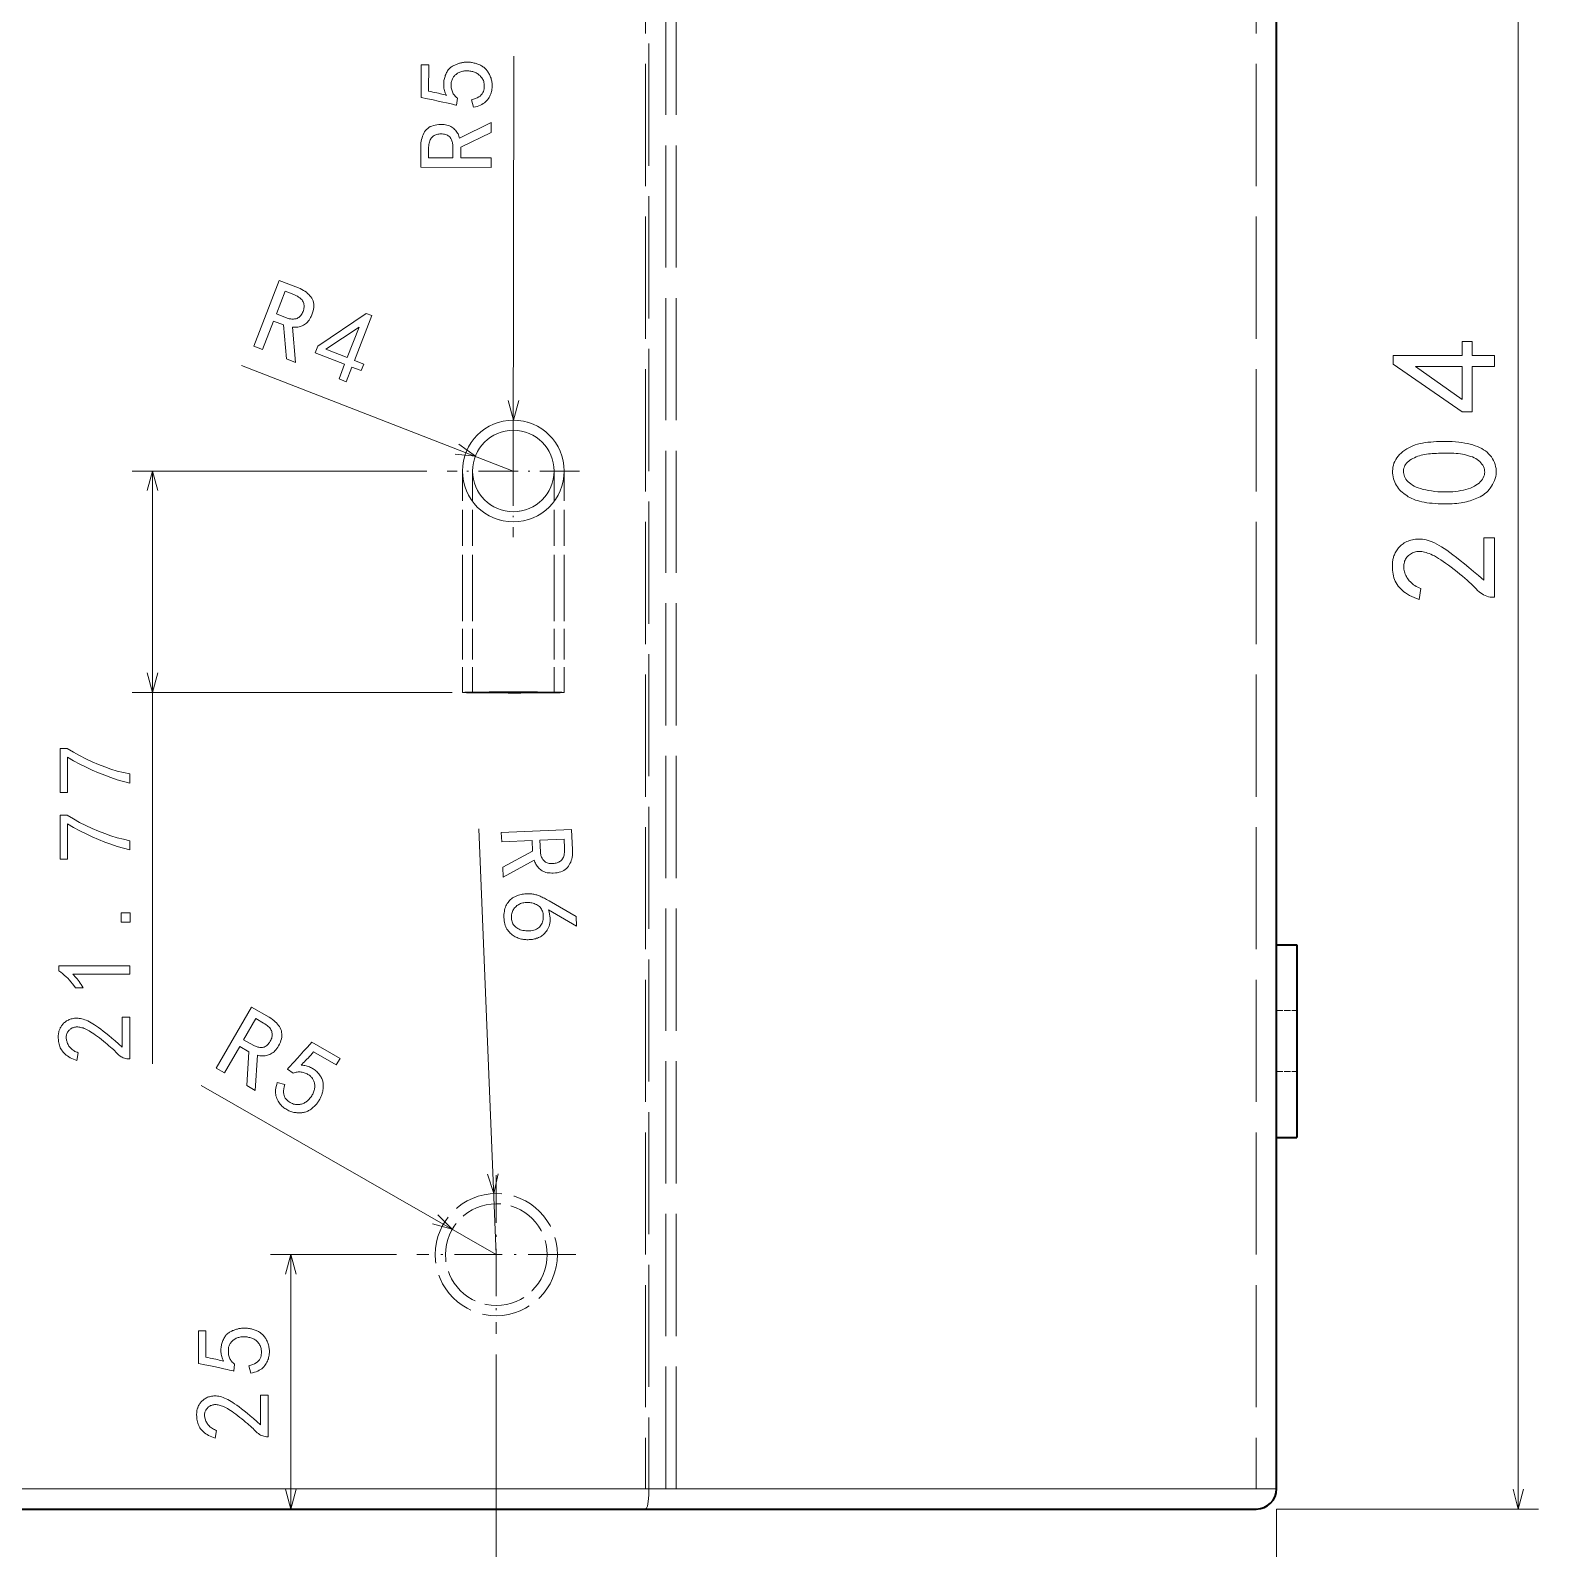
# Model space of a CAD drawing. Extents: x 28 to 1105, y 59 to 824.
# Drawn here: x 957.1 to 1105.3, y 568.6 to 717.8 of the extents above; entities that cross this region are included whole.
import ezdxf

# ---------------------------------------------------------------- set-up
doc = ezdxf.new("R2010")
doc.units = 0
doc.linetypes.add('DASHDOT', pattern=[18.5, 12, -3, 0.5, -3])
doc.linetypes.add('DASHED', pattern=[15, 12, -3])

msp = doc.modelspace()

# ---------------------------------------------------------------- linework, layer by layer
at = {"color": 7, "linetype": 'DASHED', "lineweight": 13}
for p, q in [((1017.89, 776.54), (1017.89, 574.54)), ((1017.56, 774.54), (1017.56, 574.54)), ((1019.56, 574.54), (1019.56, 774.54)), ((1020.56, 574.54), (1020.56, 774.54)), ((1077.56, 774.54), (1077.56, 574.54)), ((937.24, 574.54), (1017.89, 574.54)), ((947.56, 574.54), (1077.56, 574.54)), ((1079.56, 574.54), (1017.89, 574.54))]:
    msp.add_line(p, q, dxfattribs=at)
at = {"color": 7, "lineweight": 13}
for p, q in [((1103.3, 572.54), (1103.3, 776.54)), ((1004.56, 674.54), (1004.6, 715.29)), ((1004.56, 674.54), (977.85, 684.92)), ((996.06, 674.54), (967.11, 674.54)), ((969.11, 616.28), (969.11, 674.54)), ((998.56, 652.78), (967.11, 652.78)), ((1002.89, 597.54), (1001.16, 639.39)), ((1002.89, 597.54), (973.9, 614.17)), ((993.09, 597.54), (980.7, 597.54)), ((982.7, 572.54), (982.7, 597.54)), ((1002.89, 587.74), (1002.89, 553.35)), ((947.79, 574.54), (1079.56, 574.54)), ((1079.56, 572.54), (1105.3, 572.54)), ((1079.56, 572.54), (1079.56, 553.35))]:
    msp.add_line(p, q, dxfattribs=at)
at = {"color": 7, "lineweight": 35}
for p, q in [((1079.56, 574.54), (1079.56, 772.95)), ((1079.56, 627.99), (1081.56, 627.99)), ((1081.56, 627.99), (1081.56, 609.05)), ((1079.56, 609.05), (1081.56, 609.05)), ((947.56, 572.54), (1077.56, 572.54))]:
    msp.add_line(p, q, dxfattribs=at)
at = {"color": 7, "linetype": 'DASHDOT', "lineweight": 13, "ltscale": 0.325}
for p, q in [((1004.56, 681.04), (1004.56, 668.04)), ((1011.06, 674.54), (998.06, 674.54))]:
    msp.add_line(p, q, dxfattribs=at)
at = {"color": 7, "linetype": 'DASHED', "lineweight": 13, "ltscale": 0.294159}
for p, q in [((999.56, 662.78), (999.56, 674.54)), ((1000.56, 662.78), (1000.56, 674.54)), ((1008.56, 662.78), (1008.56, 674.54)), ((1009.56, 662.78), (1009.56, 674.54))]:
    msp.add_line(p, q, dxfattribs=at)
at = {"color": 7, "linetype": 'DASHED', "lineweight": 13, "ltscale": 0.249986}
for p, q in [((999.56, 662.78), (999.56, 652.78)), ((1000.56, 662.78), (1000.56, 652.78)), ((1008.56, 662.78), (1008.56, 652.78)), ((1009.56, 662.78), (1009.56, 652.78))]:
    msp.add_line(p, q, dxfattribs=at)
at = {"color": 7, "linetype": 'DASHED', "lineweight": 13, "ltscale": 0.473604}
msp.add_line((1079.56, 627.99), (1079.56, 609.05), dxfattribs=at)
at = {"color": 7, "linetype": 'DASHED', "lineweight": 13, "ltscale": 0.05}
for p, q in [((1079.56, 621.52), (1081.56, 621.52)), ((1079.56, 615.52), (1081.56, 615.52))]:
    msp.add_line(p, q, dxfattribs=at)
at = {"color": 7, "linetype": 'DASHDOT', "lineweight": 13, "ltscale": 0.389999}
msp.add_line((1002.89, 605.34), (1002.89, 589.74), dxfattribs=at)
at = {"color": 7, "linetype": 'DASHDOT', "lineweight": 13, "ltscale": 0.390001}
msp.add_line((1010.69, 597.54), (995.09, 597.54), dxfattribs=at)
at = {"color": 7, "linetype": 'DASHED', "lineweight": 13, "ltscale": 0.025}
msp.add_line((1020.56, 574.54), (1019.56, 574.54), dxfattribs=at)
at = {"color": 7, "lineweight": 13}
for points in [[(1000.45, 711.01), (1000.66, 711.07), (1000.85, 711.14), (1001.02, 711.21), (1001.17, 711.3), (1001.3, 711.39), (1001.41, 711.49), (1001.51, 711.6), (1001.58, 711.72), (1001.63, 711.84), (1001.67, 711.98), (1001.69, 712.11), (1001.7, 712.24), (1001.7, 712.37), (1001.7, 712.49), (1001.69, 712.6), (1001.67, 712.71), (1001.65, 712.81), (1001.62, 712.91), (1001.57, 713), (1001.53, 713.09), (1001.47, 713.17), (1001.41, 713.25), (1001.35, 713.32), (1001.29, 713.39), (1001.22, 713.45), (1001.15, 713.51), (1001.08, 713.57), (1001, 713.61), (1000.92, 713.66), (1000.84, 713.7), (1000.75, 713.73), (1000.66, 713.76), (1000.57, 713.79), (1000.48, 713.81), (1000.39, 713.83), (1000.29, 713.84), (1000.19, 713.85), (1000.09, 713.86), (999.99, 713.86), (999.89, 713.86), (999.78, 713.85), (999.68, 713.84), (999.59, 713.83), (999.49, 713.81), (999.4, 713.78), (999.31, 713.75), (999.23, 713.71), (999.15, 713.67), (999.07, 713.63), (999, 713.58), (998.93, 713.52), (998.86, 713.47), (998.8, 713.41), (998.74, 713.34), (998.69, 713.28), (998.65, 713.21), (998.61, 713.14), (998.57, 713.07), (998.54, 712.99), (998.51, 712.91), (998.49, 712.83), (998.47, 712.74), (998.46, 712.66), (998.45, 712.57), (998.45, 712.48), (998.45, 712.39), (998.46, 712.29), (998.47, 712.2), (998.49, 712.1), (998.51, 712), (998.54, 711.9), (998.57, 711.81), (998.61, 711.71), (998.66, 711.62), (998.71, 711.54), (998.77, 711.46), (998.84, 711.38), (998.91, 711.31), (998.99, 711.24), (999.08, 711.17), (998.99, 710.48), (998.92, 710.5), (998.78, 710.54), (998.58, 710.59), (998.32, 710.64), (998, 710.72), (997.63, 710.8), (997.19, 710.89), (996.69, 711), (996.13, 711.12), (995.52, 711.25), (995.52, 714.45), (996.25, 714.45), (996.24, 711.86), (996.46, 711.82), (996.66, 711.78), (996.86, 711.74), (997.05, 711.7), (997.22, 711.66), (997.39, 711.62), (997.55, 711.58), (997.71, 711.54), (997.85, 711.5), (997.98, 711.45), (997.93, 711.58), (997.88, 711.69), (997.84, 711.81), (997.81, 711.93), (997.78, 712.04), (997.75, 712.15), (997.74, 712.26), (997.73, 712.37), (997.72, 712.48), (997.72, 712.59), (997.73, 712.69), (997.74, 712.8), (997.75, 712.9), (997.77, 713), (997.79, 713.1), (997.82, 713.2), (997.85, 713.3), (997.88, 713.4), (997.92, 713.5), (997.97, 713.6), (998.01, 713.69), (998.06, 713.78), (998.11, 713.87), (998.17, 713.95), (998.23, 714.02), (998.29, 714.09), (998.36, 714.15), (998.43, 714.21), (998.5, 714.26), (998.57, 714.31), (998.65, 714.35), (998.73, 714.39), (998.8, 714.43), (998.88, 714.46), (998.96, 714.5), (999.03, 714.53), (999.11, 714.56), (999.19, 714.58), (999.26, 714.61), (999.34, 714.63), (999.42, 714.65), (999.5, 714.66), (999.58, 714.68), (999.66, 714.69), (999.74, 714.7), (999.83, 714.71), (999.91, 714.71), (1000, 714.71), (1000.08, 714.71), (1000.17, 714.71), (1000.26, 714.7), (1000.35, 714.7), (1000.44, 714.68), (1000.53, 714.67), (1000.62, 714.65), (1000.71, 714.63), (1000.8, 714.61), (1000.9, 714.59), (1000.99, 714.56), (1001.08, 714.53), (1001.17, 714.49), (1001.26, 714.46), (1001.35, 714.41), (1001.43, 714.37), (1001.51, 714.32), (1001.58, 714.27), (1001.65, 714.22), (1001.72, 714.16), (1001.79, 714.1), (1001.85, 714.04), (1001.91, 713.97), (1001.97, 713.91), (1002.02, 713.83), (1002.07, 713.76), (1002.12, 713.68), (1002.17, 713.6), (1002.21, 713.52), (1002.26, 713.43), (1002.3, 713.34), (1002.33, 713.25), (1002.37, 713.16), (1002.4, 713.06), (1002.42, 712.96), (1002.44, 712.86), (1002.46, 712.75), (1002.47, 712.64), (1002.48, 712.53), (1002.48, 712.42), (1002.48, 712.3), (1002.48, 712.18), (1002.46, 712.06), (1002.44, 711.94), (1002.42, 711.82), (1002.38, 711.7), (1002.34, 711.59), (1002.3, 711.47), (1002.24, 711.36), (1002.18, 711.25), (1002.11, 711.14), (1002.03, 711.03), (1001.94, 710.92), (1001.84, 710.82), (1001.74, 710.73), (1001.61, 710.64), (1001.48, 710.57), (1001.34, 710.49), (1001.18, 710.43), (1001.02, 710.37), (1000.84, 710.32), (1000.65, 710.28)], [(1002.39, 708.79), (1002.39, 707.82), (999.39, 706.37), (999.39, 705.31), (1002.39, 705.31), (1002.39, 704.38), (995.47, 704.39), (995.47, 706.41), (995.47, 706.6), (995.49, 706.78), (995.51, 706.96), (995.55, 707.13), (995.59, 707.29), (995.64, 707.44), (995.7, 707.59), (995.77, 707.73), (995.85, 707.86), (995.94, 707.99), (996.04, 708.1), (996.15, 708.21), (996.27, 708.3), (996.4, 708.38), (996.55, 708.44), (996.71, 708.5), (996.88, 708.54), (997.06, 708.57), (997.25, 708.59), (997.45, 708.59), (997.61, 708.59), (997.76, 708.58), (997.91, 708.56), (998.04, 708.53), (998.17, 708.49), (998.29, 708.45), (998.41, 708.39), (998.52, 708.33), (998.62, 708.26), (998.71, 708.19), (998.79, 708.11), (998.87, 708.02), (998.95, 707.93), (999.01, 707.84), (999.07, 707.75), (999.13, 707.66), (999.17, 707.56), (999.21, 707.46), (999.25, 707.36), (999.27, 707.26)], [(997.45, 707.66), (997.34, 707.66), (997.24, 707.65), (997.14, 707.63), (997.04, 707.61), (996.95, 707.58), (996.86, 707.54), (996.78, 707.5), (996.7, 707.44), (996.63, 707.39), (996.56, 707.32), (996.5, 707.25), (996.45, 707.17), (996.4, 707.08), (996.36, 706.98), (996.32, 706.87), (996.29, 706.75), (996.27, 706.63), (996.25, 706.5), (996.24, 706.36), (996.24, 706.21), (996.24, 705.32), (998.63, 705.32), (998.63, 706.45), (998.62, 706.54), (998.62, 706.64), (998.6, 706.73), (998.58, 706.82), (998.56, 706.9), (998.53, 706.99), (998.5, 707.07), (998.46, 707.15), (998.41, 707.22), (998.36, 707.3), (998.31, 707.37), (998.24, 707.43), (998.17, 707.48), (998.09, 707.53), (998.01, 707.57), (997.91, 707.6), (997.81, 707.63), (997.7, 707.65), (997.58, 707.66)], [(983.17, 685.22), (982.27, 685.57), (981.99, 688.89), (981.01, 689.27), (979.93, 686.48), (979.06, 686.81), (981.56, 693.26), (983.45, 692.53), (983.63, 692.46), (983.79, 692.38), (983.95, 692.29), (984.09, 692.2), (984.23, 692.1), (984.35, 692), (984.47, 691.89), (984.57, 691.77), (984.67, 691.65), (984.75, 691.52), (984.82, 691.39), (984.88, 691.25), (984.92, 691.1), (984.95, 690.95), (984.96, 690.79), (984.95, 690.62), (984.93, 690.45), (984.89, 690.27), (984.84, 690.08), (984.77, 689.89), (984.71, 689.74), (984.64, 689.61), (984.57, 689.48), (984.5, 689.36), (984.41, 689.26), (984.33, 689.16), (984.24, 689.07), (984.14, 688.99), (984.04, 688.93), (983.94, 688.87), (983.83, 688.82), (983.72, 688.77), (983.61, 688.74), (983.51, 688.71), (983.4, 688.69), (983.29, 688.67), (983.19, 688.66), (983.08, 688.66), (982.97, 688.66), (982.86, 688.68)], [(983.9, 690.23), (983.94, 690.33), (983.97, 690.43), (983.99, 690.54), (984, 690.63), (984, 690.73), (984, 690.82), (983.99, 690.92), (983.97, 691.01), (983.94, 691.1), (983.9, 691.18), (983.86, 691.27), (983.8, 691.35), (983.73, 691.42), (983.66, 691.5), (983.57, 691.57), (983.47, 691.64), (983.37, 691.71), (983.25, 691.77), (983.12, 691.83), (982.98, 691.89), (982.15, 692.21), (981.29, 689.98), (982.35, 689.57), (982.44, 689.54), (982.53, 689.51), (982.61, 689.49), (982.7, 689.48), (982.79, 689.47), (982.88, 689.47), (982.97, 689.47), (983.06, 689.48), (983.15, 689.49), (983.23, 689.51), (983.32, 689.54), (983.4, 689.58), (983.48, 689.62), (983.55, 689.68), (983.62, 689.75), (983.68, 689.82), (983.74, 689.91), (983.8, 690.01), (983.85, 690.11)], [(987.99, 685.04), (985.09, 686.16), (985.34, 686.8), (990.11, 690.03), (990.67, 689.81), (988.96, 685.4), (989.86, 685.05), (989.61, 684.41), (988.71, 684.76), (988.15, 683.32), (987.44, 683.6)], [(988.24, 685.68), (989.4, 688.66), (986.13, 686.5)], [(1098.76, 684.8), (1098.76, 680.35), (1097.78, 680.35), (1091.02, 685.03), (1091.02, 685.9), (1097.78, 685.9), (1097.78, 687.28), (1098.76, 687.28), (1098.76, 685.9), (1100.96, 685.9), (1100.96, 684.8)], [(1097.78, 684.8), (1093.21, 684.8), (1097.78, 681.56)], [(1095.44, 671.33), (1095.14, 671.35), (1094.85, 671.37), (1094.58, 671.39), (1094.31, 671.43), (1094.06, 671.47), (1093.83, 671.51), (1093.6, 671.57), (1093.39, 671.63), (1093.2, 671.69), (1093.01, 671.76), (1092.83, 671.84), (1092.66, 671.93), (1092.5, 672.02), (1092.34, 672.12), (1092.19, 672.22), (1092.05, 672.33), (1091.91, 672.45), (1091.78, 672.57), (1091.65, 672.7), (1091.54, 672.83), (1091.43, 672.98), (1091.33, 673.12), (1091.24, 673.28), (1091.17, 673.44), (1091.1, 673.61), (1091.05, 673.78), (1091.01, 673.96), (1090.98, 674.15), (1090.96, 674.34), (1090.96, 674.54), (1090.97, 674.74), (1090.99, 674.93), (1091.03, 675.12), (1091.09, 675.31), (1091.17, 675.49), (1091.26, 675.66), (1091.37, 675.83), (1091.49, 675.99), (1091.64, 676.15), (1091.8, 676.3), (1091.97, 676.45), (1092.15, 676.58), (1092.34, 676.71), (1092.54, 676.82), (1092.74, 676.92), (1092.96, 677.02), (1093.18, 677.1), (1093.41, 677.17), (1093.66, 677.23), (1093.91, 677.28), (1094.16, 677.33), (1094.43, 677.36), (1094.7, 677.39), (1094.98, 677.42), (1095.27, 677.44), (1095.57, 677.45), (1095.87, 677.45), (1096.18, 677.45), (1096.5, 677.44), (1096.82, 677.43), (1097.15, 677.41), (1097.46, 677.38), (1097.76, 677.34), (1098.05, 677.29), (1098.32, 677.24), (1098.58, 677.18), (1098.83, 677.11), (1099.07, 677.03), (1099.3, 676.95), (1099.51, 676.85), (1099.71, 676.75), (1099.9, 676.63), (1100.08, 676.51), (1100.24, 676.38), (1100.39, 676.24), (1100.53, 676.08), (1100.66, 675.92), (1100.77, 675.75), (1100.87, 675.57), (1100.96, 675.38), (1101.03, 675.18), (1101.08, 674.98), (1101.12, 674.79), (1101.14, 674.59), (1101.14, 674.39), (1101.12, 674.2), (1101.09, 674), (1101.03, 673.8), (1100.96, 673.61), (1100.87, 673.41), (1100.77, 673.22), (1100.66, 673.04), (1100.55, 672.87), (1100.43, 672.72), (1100.3, 672.57), (1100.17, 672.44), (1100.03, 672.32), (1099.88, 672.21), (1099.73, 672.11), (1099.57, 672.02), (1099.41, 671.95), (1099.24, 671.87), (1099.08, 671.8), (1098.91, 671.74), (1098.74, 671.68), (1098.57, 671.62), (1098.4, 671.57), (1098.22, 671.52), (1098.04, 671.48), (1097.87, 671.45), (1097.68, 671.41), (1097.48, 671.39), (1097.27, 671.36), (1097.05, 671.34), (1096.81, 671.33), (1096.56, 671.32), (1096.3, 671.32), (1096.02, 671.32), (1095.74, 671.32)], [(1095.09, 672.54), (1095.41, 672.51), (1095.71, 672.49), (1096.01, 672.48), (1096.31, 672.48), (1096.59, 672.49), (1096.87, 672.5), (1097.15, 672.53), (1097.41, 672.56), (1097.67, 672.61), (1097.92, 672.66), (1098.16, 672.72), (1098.39, 672.79), (1098.6, 672.87), (1098.8, 672.95), (1098.99, 673.04), (1099.15, 673.14), (1099.31, 673.25), (1099.45, 673.36), (1099.57, 673.48), (1099.69, 673.61), (1099.78, 673.75), (1099.86, 673.88), (1099.92, 674.02), (1099.97, 674.15), (1100, 674.29), (1100.01, 674.42), (1100, 674.56), (1099.98, 674.7), (1099.94, 674.83), (1099.89, 674.97), (1099.82, 675.11), (1099.74, 675.23), (1099.64, 675.35), (1099.53, 675.47), (1099.41, 675.57), (1099.28, 675.67), (1099.13, 675.76), (1098.97, 675.84), (1098.8, 675.92), (1098.62, 675.98), (1098.42, 676.04), (1098.23, 676.1), (1098.03, 676.15), (1097.83, 676.19), (1097.62, 676.22), (1097.41, 676.25), (1097.2, 676.27), (1096.98, 676.29), (1096.76, 676.3), (1096.54, 676.3), (1096.31, 676.3), (1096.09, 676.3), (1095.88, 676.29), (1095.67, 676.29), (1095.46, 676.28), (1095.26, 676.27), (1095.06, 676.26), (1094.86, 676.25), (1094.67, 676.23), (1094.48, 676.22), (1094.3, 676.19), (1094.12, 676.17), (1093.94, 676.13), (1093.77, 676.09), (1093.6, 676.04), (1093.44, 675.99), (1093.27, 675.92), (1093.12, 675.85), (1092.96, 675.78), (1092.81, 675.69), (1092.66, 675.61), (1092.54, 675.51), (1092.42, 675.41), (1092.32, 675.3), (1092.24, 675.19), (1092.17, 675.07), (1092.11, 674.95), (1092.07, 674.82), (1092.04, 674.68), (1092.03, 674.54), (1092.03, 674.4), (1092.05, 674.26), (1092.08, 674.12), (1092.13, 673.99), (1092.19, 673.86), (1092.27, 673.73), (1092.37, 673.61), (1092.48, 673.49), (1092.61, 673.38), (1092.75, 673.27), (1092.91, 673.16), (1093.08, 673.06), (1093.28, 672.97), (1093.48, 672.89), (1093.71, 672.81), (1093.95, 672.74), (1094.21, 672.68), (1094.49, 672.63), (1094.78, 672.58)], [(1100.73, 662.14), (1100.55, 662.16), (1100.39, 662.19), (1100.22, 662.24), (1100.06, 662.3), (1099.9, 662.37), (1099.75, 662.46), (1099.6, 662.56), (1099.45, 662.68), (1099.31, 662.81), (1099.17, 662.95), (1099.02, 663.1), (1098.86, 663.27), (1098.68, 663.44), (1098.49, 663.62), (1098.28, 663.8), (1098.05, 664), (1097.81, 664.2), (1097.56, 664.41), (1097.29, 664.63), (1097, 664.86), (1096.71, 665.08), (1096.44, 665.29), (1096.17, 665.48), (1095.93, 665.65), (1095.69, 665.81), (1095.47, 665.95), (1095.26, 666.08), (1095.07, 666.19), (1094.88, 666.28), (1094.72, 666.36), (1094.56, 666.42), (1094.4, 666.48), (1094.25, 666.53), (1094.1, 666.57), (1093.96, 666.6), (1093.83, 666.62), (1093.7, 666.63), (1093.57, 666.64), (1093.45, 666.63), (1093.33, 666.62), (1093.21, 666.6), (1093.1, 666.57), (1093, 666.53), (1092.9, 666.49), (1092.8, 666.44), (1092.71, 666.38), (1092.62, 666.31), (1092.53, 666.24), (1092.45, 666.16), (1092.37, 666.07), (1092.3, 665.98), (1092.24, 665.88), (1092.19, 665.78), (1092.14, 665.68), (1092.11, 665.57), (1092.08, 665.46), (1092.06, 665.35), (1092.05, 665.24), (1092.05, 665.12), (1092.06, 665), (1092.07, 664.88), (1092.09, 664.76), (1092.12, 664.64), (1092.16, 664.52), (1092.2, 664.41), (1092.25, 664.29), (1092.31, 664.18), (1092.37, 664.07), (1092.44, 663.96), (1092.52, 663.85), (1092.6, 663.74), (1092.7, 663.64), (1092.8, 663.54), (1092.91, 663.45), (1093.02, 663.36), (1093.15, 663.28), (1093.28, 663.2), (1093.42, 663.13), (1093.57, 663.07), (1093.73, 663.01), (1093.56, 661.91), (1093.3, 662), (1093.06, 662.1), (1092.83, 662.21), (1092.61, 662.32), (1092.41, 662.44), (1092.22, 662.56), (1092.05, 662.68), (1091.89, 662.82), (1091.75, 662.95), (1091.62, 663.09), (1091.51, 663.24), (1091.4, 663.39), (1091.31, 663.55), (1091.22, 663.71), (1091.15, 663.88), (1091.09, 664.05), (1091.04, 664.23), (1091, 664.42), (1090.97, 664.61), (1090.96, 664.8), (1090.95, 664.91), (1090.94, 665.03), (1090.94, 665.14), (1090.93, 665.24), (1090.94, 665.35), (1090.94, 665.45), (1090.95, 665.55), (1090.96, 665.65), (1090.97, 665.75), (1090.99, 665.84), (1091.01, 665.93), (1091.03, 666.03), (1091.06, 666.12), (1091.09, 666.21), (1091.13, 666.31), (1091.17, 666.4), (1091.22, 666.5), (1091.27, 666.6), (1091.33, 666.7), (1091.39, 666.79), (1091.46, 666.89), (1091.53, 666.98), (1091.61, 667.07), (1091.7, 667.16), (1091.79, 667.24), (1091.89, 667.32), (1091.99, 667.4), (1092.1, 667.47), (1092.22, 667.54), (1092.35, 667.6), (1092.47, 667.66), (1092.61, 667.71), (1092.75, 667.76), (1092.9, 667.79), (1093.05, 667.82), (1093.2, 667.84), (1093.36, 667.85), (1093.53, 667.85), (1093.7, 667.85), (1093.88, 667.83), (1094.06, 667.81), (1094.25, 667.77), (1094.45, 667.72), (1094.65, 667.65), (1094.86, 667.57), (1095.08, 667.47), (1095.3, 667.36), (1095.53, 667.23), (1095.77, 667.09), (1096.02, 666.94), (1096.28, 666.76), (1096.57, 666.55), (1096.89, 666.32), (1097.24, 666.05), (1097.61, 665.75), (1098.02, 665.43), (1098.45, 665.07), (1098.91, 664.68), (1099.4, 664.26), (1099.92, 663.82), (1099.92, 667.98), (1100.96, 667.98), (1100.96, 662.14)], [(966.87, 643.88), (966.25, 644.03), (965.64, 644.21), (965.03, 644.41), (964.41, 644.64), (963.8, 644.88), (963.19, 645.15), (962.58, 645.43), (961.97, 645.74), (961.36, 646.07), (960.76, 646.43), (960.76, 642.95), (960.03, 642.95), (960.03, 647.28), (960.72, 647.28), (961.33, 646.91), (961.95, 646.57), (962.56, 646.25), (963.18, 645.96), (963.79, 645.7), (964.41, 645.46), (965.02, 645.25), (965.64, 645.06), (966.25, 644.9), (966.87, 644.77)], [(966.87, 637.32), (966.25, 637.48), (965.64, 637.66), (965.03, 637.86), (964.41, 638.08), (963.8, 638.32), (963.19, 638.59), (962.58, 638.88), (961.97, 639.19), (961.36, 639.52), (960.76, 639.87), (960.76, 636.39), (960.03, 636.39), (960.03, 640.72), (960.72, 640.72), (961.33, 640.35), (961.95, 640.01), (962.56, 639.7), (963.18, 639.41), (963.79, 639.14), (964.41, 638.91), (965.02, 638.69), (965.64, 638.51), (966.25, 638.35), (966.87, 638.21)], [(1003.56, 634.63), (1003.52, 635.6), (1006.45, 637.18), (1006.41, 638.23), (1003.42, 638.1), (1003.38, 639.03), (1010.29, 639.32), (1010.38, 637.3), (1010.38, 637.11), (1010.37, 636.92), (1010.36, 636.75), (1010.33, 636.58), (1010.3, 636.41), (1010.25, 636.26), (1010.2, 636.11), (1010.13, 635.97), (1010.06, 635.83), (1009.98, 635.7), (1009.88, 635.58), (1009.78, 635.48), (1009.66, 635.38), (1009.53, 635.29), (1009.38, 635.22), (1009.23, 635.16), (1009.06, 635.11), (1008.88, 635.07), (1008.69, 635.05), (1008.49, 635.03), (1008.33, 635.03), (1008.18, 635.04), (1008.03, 635.05), (1007.89, 635.07), (1007.76, 635.1), (1007.64, 635.14), (1007.52, 635.19), (1007.41, 635.25), (1007.31, 635.31), (1007.22, 635.39), (1007.13, 635.46), (1007.04, 635.55), (1006.97, 635.63), (1006.9, 635.72), (1006.83, 635.81), (1006.78, 635.9), (1006.73, 635.99), (1006.68, 636.09), (1006.64, 636.19), (1006.61, 636.29)], [(1008.45, 635.96), (1008.56, 635.97), (1008.66, 635.99), (1008.76, 636.01), (1008.86, 636.04), (1008.95, 636.07), (1009.03, 636.11), (1009.11, 636.16), (1009.19, 636.21), (1009.26, 636.28), (1009.32, 636.34), (1009.38, 636.42), (1009.43, 636.5), (1009.48, 636.59), (1009.52, 636.69), (1009.55, 636.8), (1009.57, 636.92), (1009.59, 637.04), (1009.6, 637.18), (1009.6, 637.32), (1009.6, 637.47), (1009.56, 638.36), (1007.18, 638.26), (1007.23, 637.13), (1007.23, 637.03), (1007.24, 636.94), (1007.26, 636.85), (1007.28, 636.76), (1007.31, 636.68), (1007.34, 636.59), (1007.38, 636.51), (1007.42, 636.44), (1007.47, 636.36), (1007.52, 636.29), (1007.58, 636.22), (1007.65, 636.16), (1007.72, 636.11), (1007.8, 636.07), (1007.89, 636.03), (1007.99, 636), (1008.09, 635.98), (1008.2, 635.97), (1008.32, 635.96)], [(1006.04, 633), (1006.15, 633), (1006.27, 632.99), (1006.38, 632.98), (1006.48, 632.96), (1006.58, 632.95), (1006.68, 632.93), (1006.78, 632.9), (1006.87, 632.88), (1006.95, 632.85), (1007.04, 632.82), (1007.12, 632.78), (1007.21, 632.75), (1007.3, 632.7), (1007.4, 632.66), (1007.5, 632.61), (1007.61, 632.56), (1007.72, 632.5), (1007.83, 632.44), (1007.95, 632.38), (1008.07, 632.31), (1010.73, 630.76), (1010.77, 629.83), (1008.03, 631.42), (1008.09, 631.21), (1008.13, 631.01), (1008.16, 630.81), (1008.18, 630.62), (1008.19, 630.45), (1008.18, 630.28), (1008.16, 630.11), (1008.13, 629.96), (1008.08, 629.82), (1008.02, 629.68), (1007.95, 629.55), (1007.88, 629.43), (1007.81, 629.32), (1007.73, 629.22), (1007.65, 629.12), (1007.57, 629.04), (1007.49, 628.96), (1007.4, 628.89), (1007.32, 628.83), (1007.23, 628.78), (1007.13, 628.73), (1007.04, 628.69), (1006.94, 628.65), (1006.85, 628.62), (1006.75, 628.58), (1006.65, 628.56), (1006.54, 628.54), (1006.44, 628.52), (1006.33, 628.5), (1006.22, 628.49), (1006.12, 628.49), (1006.01, 628.48), (1005.9, 628.48), (1005.79, 628.49), (1005.68, 628.5), (1005.57, 628.51), (1005.47, 628.53), (1005.36, 628.55), (1005.25, 628.58), (1005.15, 628.61), (1005.04, 628.64), (1004.94, 628.69), (1004.83, 628.73), (1004.73, 628.78), (1004.64, 628.84), (1004.54, 628.91), (1004.44, 628.97), (1004.35, 629.05), (1004.26, 629.13), (1004.17, 629.22), (1004.08, 629.31), (1004.01, 629.41), (1003.94, 629.52), (1003.87, 629.64), (1003.82, 629.76), (1003.77, 629.89), (1003.73, 630.03), (1003.7, 630.18), (1003.67, 630.33), (1003.65, 630.49), (1003.64, 630.66), (1003.64, 630.81), (1003.64, 630.97), (1003.65, 631.12), (1003.68, 631.26), (1003.7, 631.4), (1003.74, 631.54), (1003.78, 631.67), (1003.84, 631.8), (1003.9, 631.92), (1003.96, 632.04), (1004.04, 632.15), (1004.11, 632.25), (1004.2, 632.34), (1004.29, 632.43), (1004.39, 632.51), (1004.49, 632.59), (1004.6, 632.65), (1004.71, 632.71), (1004.83, 632.77), (1004.96, 632.82), (1005.08, 632.86), (1005.2, 632.89), (1005.32, 632.92), (1005.44, 632.95), (1005.56, 632.97), (1005.68, 632.99), (1005.8, 633), (1005.92, 633)], [(966.91, 631.13), (966.91, 630.2), (966.02, 630.2), (966.02, 631.13)], [(1004.76, 631.69), (1004.69, 631.61), (1004.62, 631.53), (1004.57, 631.44), (1004.52, 631.35), (1004.48, 631.25), (1004.44, 631.15), (1004.41, 631.05), (1004.39, 630.94), (1004.38, 630.82), (1004.37, 630.7), (1004.37, 630.58), (1004.38, 630.47), (1004.41, 630.36), (1004.44, 630.25), (1004.48, 630.15), (1004.52, 630.05), (1004.58, 629.96), (1004.65, 629.87), (1004.73, 629.79), (1004.82, 629.71), (1004.91, 629.64), (1005.02, 629.57), (1005.13, 629.52), (1005.25, 629.47), (1005.38, 629.43), (1005.51, 629.4), (1005.65, 629.38), (1005.8, 629.36), (1005.96, 629.36), (1006.13, 629.36), (1006.29, 629.37), (1006.45, 629.39), (1006.59, 629.42), (1006.72, 629.46), (1006.84, 629.51), (1006.95, 629.58), (1007.05, 629.64), (1007.14, 629.72), (1007.21, 629.81), (1007.28, 629.91), (1007.34, 630.02), (1007.38, 630.12), (1007.42, 630.23), (1007.46, 630.34), (1007.48, 630.46), (1007.5, 630.57), (1007.5, 630.69), (1007.5, 630.81), (1007.49, 630.93), (1007.48, 631.05), (1007.45, 631.18), (1007.42, 631.29), (1007.37, 631.4), (1007.32, 631.5), (1007.26, 631.59), (1007.19, 631.67), (1007.12, 631.75), (1007.03, 631.82), (1006.93, 631.88), (1006.83, 631.94), (1006.72, 631.99), (1006.61, 632.03), (1006.51, 632.07), (1006.39, 632.1), (1006.28, 632.12), (1006.17, 632.14), (1006.06, 632.15), (1005.94, 632.15), (1005.83, 632.15), (1005.71, 632.14), (1005.6, 632.12), (1005.48, 632.1), (1005.38, 632.07), (1005.28, 632.03), (1005.18, 631.99), (1005.09, 631.95), (1005, 631.89), (1004.91, 631.83), (1004.83, 631.76)], [(961.28, 625.1), (961.39, 625), (961.49, 624.88), (961.59, 624.76), (961.7, 624.64), (961.8, 624.51), (961.9, 624.37), (962, 624.23), (962.1, 624.08), (962.2, 623.93), (962.29, 623.77), (961.53, 623.77), (961.39, 623.97), (961.24, 624.16), (961.09, 624.34), (960.94, 624.52), (960.78, 624.69), (960.61, 624.85), (960.44, 625.01), (960.27, 625.15), (960.09, 625.29), (959.91, 625.43), (959.91, 625.91), (966.87, 625.91), (966.87, 625.1)], [(966.7, 616.77), (966.58, 616.78), (966.47, 616.8), (966.35, 616.84), (966.24, 616.88), (966.13, 616.93), (966.02, 616.99), (965.91, 617.06), (965.81, 617.14), (965.71, 617.23), (965.61, 617.33), (965.51, 617.44), (965.4, 617.56), (965.27, 617.68), (965.14, 617.8), (964.99, 617.93), (964.83, 618.07), (964.66, 618.21), (964.49, 618.36), (964.3, 618.51), (964.09, 618.67), (963.89, 618.83), (963.7, 618.97), (963.52, 619.1), (963.34, 619.23), (963.18, 619.34), (963.02, 619.44), (962.88, 619.53), (962.74, 619.6), (962.61, 619.67), (962.5, 619.72), (962.38, 619.77), (962.28, 619.81), (962.17, 619.84), (962.07, 619.87), (961.97, 619.89), (961.88, 619.9), (961.78, 619.91), (961.69, 619.92), (961.61, 619.91), (961.53, 619.9), (961.45, 619.89), (961.37, 619.87), (961.3, 619.84), (961.22, 619.81), (961.16, 619.78), (961.09, 619.74), (961.03, 619.69), (960.97, 619.64), (960.91, 619.58), (960.86, 619.52), (960.81, 619.45), (960.76, 619.39), (960.73, 619.32), (960.7, 619.24), (960.67, 619.17), (960.65, 619.09), (960.64, 619.02), (960.63, 618.94), (960.63, 618.86), (960.64, 618.77), (960.65, 618.69), (960.66, 618.6), (960.68, 618.52), (960.71, 618.44), (960.74, 618.36), (960.77, 618.28), (960.81, 618.2), (960.86, 618.12), (960.9, 618.04), (960.96, 617.96), (961.02, 617.89), (961.08, 617.82), (961.15, 617.75), (961.23, 617.68), (961.31, 617.62), (961.4, 617.57), (961.49, 617.51), (961.59, 617.46), (961.7, 617.42), (961.81, 617.38), (961.69, 616.61), (961.51, 616.67), (961.34, 616.74), (961.17, 616.82), (961.02, 616.89), (960.88, 616.98), (960.75, 617.06), (960.63, 617.15), (960.52, 617.24), (960.42, 617.34), (960.33, 617.44), (960.25, 617.54), (960.18, 617.65), (960.11, 617.76), (960.05, 617.87), (960, 617.99), (959.96, 618.11), (959.93, 618.23), (959.9, 618.36), (959.88, 618.49), (959.87, 618.63), (959.86, 618.71), (959.85, 618.79), (959.85, 618.87), (959.85, 618.94), (959.85, 619.01), (959.85, 619.09), (959.86, 619.16), (959.87, 619.23), (959.88, 619.29), (959.89, 619.36), (959.9, 619.42), (959.92, 619.49), (959.94, 619.55), (959.96, 619.62), (959.99, 619.69), (960.02, 619.75), (960.05, 619.82), (960.09, 619.89), (960.13, 619.96), (960.17, 620.03), (960.22, 620.09), (960.27, 620.16), (960.32, 620.22), (960.38, 620.28), (960.45, 620.34), (960.52, 620.39), (960.59, 620.45), (960.67, 620.5), (960.75, 620.55), (960.84, 620.59), (960.93, 620.63), (961.02, 620.67), (961.12, 620.7), (961.22, 620.72), (961.33, 620.74), (961.44, 620.76), (961.55, 620.76), (961.67, 620.77), (961.79, 620.76), (961.91, 620.75), (962.04, 620.74), (962.17, 620.71), (962.31, 620.67), (962.45, 620.62), (962.6, 620.57), (962.75, 620.5), (962.91, 620.42), (963.07, 620.33), (963.24, 620.23), (963.41, 620.13), (963.59, 620), (963.79, 619.86), (964.02, 619.69), (964.26, 619.51), (964.52, 619.3), (964.81, 619.07), (965.11, 618.82), (965.43, 618.55), (965.78, 618.26), (966.14, 617.94), (966.14, 620.86), (966.87, 620.86), (966.87, 616.77)], [(979.21, 613.67), (978.37, 614.15), (978.59, 617.47), (977.68, 618), (976.19, 615.4), (975.38, 615.86), (978.83, 621.86), (980.58, 620.86), (980.75, 620.76), (980.9, 620.65), (981.04, 620.55), (981.17, 620.43), (981.29, 620.32), (981.4, 620.2), (981.49, 620.07), (981.58, 619.94), (981.65, 619.81), (981.72, 619.67), (981.77, 619.52), (981.8, 619.38), (981.82, 619.23), (981.82, 619.07), (981.81, 618.91), (981.78, 618.75), (981.73, 618.58), (981.67, 618.41), (981.59, 618.23), (981.49, 618.05), (981.41, 617.91), (981.32, 617.79), (981.23, 617.67), (981.14, 617.57), (981.05, 617.48), (980.95, 617.39), (980.84, 617.32), (980.74, 617.26), (980.63, 617.2), (980.52, 617.16), (980.4, 617.13), (980.29, 617.1), (980.18, 617.08), (980.07, 617.07), (979.96, 617.06), (979.85, 617.06), (979.74, 617.07), (979.64, 617.09), (979.53, 617.11), (979.43, 617.13)], [(980.68, 618.51), (980.74, 618.61), (980.78, 618.71), (980.82, 618.8), (980.84, 618.9), (980.86, 618.99), (980.87, 619.09), (980.87, 619.18), (980.87, 619.27), (980.85, 619.36), (980.83, 619.46), (980.8, 619.55), (980.75, 619.63), (980.7, 619.72), (980.63, 619.81), (980.56, 619.89), (980.47, 619.97), (980.38, 620.05), (980.27, 620.13), (980.15, 620.21), (980.02, 620.29), (979.25, 620.73), (978.06, 618.66), (979.05, 618.1), (979.13, 618.05), (979.22, 618.01), (979.3, 617.98), (979.39, 617.95), (979.47, 617.93), (979.56, 617.91), (979.65, 617.9), (979.74, 617.9), (979.83, 617.9), (979.91, 617.9), (980, 617.92), (980.09, 617.94), (980.17, 617.98), (980.25, 618.02), (980.33, 618.08), (980.41, 618.15), (980.48, 618.22), (980.55, 618.31), (980.62, 618.4)], [(982.1, 614.25), (982.05, 614.04), (982.01, 613.84), (981.99, 613.65), (981.99, 613.48), (982.01, 613.32), (982.04, 613.17), (982.09, 613.04), (982.15, 612.92), (982.24, 612.81), (982.33, 612.71), (982.44, 612.63), (982.55, 612.55), (982.65, 612.49), (982.76, 612.43), (982.86, 612.38), (982.97, 612.34), (983.07, 612.31), (983.17, 612.29), (983.27, 612.28), (983.37, 612.28), (983.47, 612.29), (983.57, 612.3), (983.66, 612.32), (983.75, 612.34), (983.84, 612.36), (983.92, 612.4), (984.01, 612.43), (984.09, 612.48), (984.16, 612.52), (984.24, 612.58), (984.31, 612.63), (984.38, 612.7), (984.45, 612.76), (984.51, 612.83), (984.58, 612.9), (984.64, 612.98), (984.7, 613.06), (984.75, 613.14), (984.8, 613.23), (984.85, 613.32), (984.9, 613.41), (984.94, 613.51), (984.97, 613.6), (985, 613.69), (985.02, 613.78), (985.04, 613.87), (985.05, 613.96), (985.06, 614.05), (985.06, 614.14), (985.05, 614.23), (985.04, 614.32), (985.02, 614.41), (985, 614.49), (984.97, 614.57), (984.94, 614.65), (984.91, 614.72), (984.87, 614.79), (984.82, 614.86), (984.77, 614.93), (984.71, 614.99), (984.65, 615.05), (984.59, 615.1), (984.52, 615.16), (984.45, 615.21), (984.37, 615.25), (984.29, 615.3), (984.2, 615.34), (984.11, 615.38), (984.02, 615.41), (983.92, 615.44), (983.82, 615.47), (983.72, 615.48), (983.62, 615.5), (983.52, 615.5), (983.42, 615.49), (983.32, 615.48), (983.22, 615.46), (983.12, 615.44), (983.02, 615.4), (982.92, 615.36), (982.37, 615.77), (982.42, 615.83), (982.52, 615.93), (982.66, 616.08), (982.84, 616.28), (983.06, 616.52), (983.32, 616.81), (983.62, 617.14), (983.96, 617.52), (984.34, 617.94), (984.76, 618.41), (987.54, 616.82), (987.17, 616.19), (984.93, 617.48), (984.79, 617.31), (984.65, 617.15), (984.52, 617), (984.39, 616.86), (984.26, 616.73), (984.14, 616.6), (984.03, 616.48), (983.92, 616.37), (983.81, 616.27), (983.71, 616.17), (983.84, 616.16), (983.97, 616.14), (984.09, 616.12), (984.21, 616.09), (984.32, 616.06), (984.43, 616.02), (984.54, 615.98), (984.64, 615.94), (984.73, 615.89), (984.82, 615.83), (984.91, 615.78), (985, 615.72), (985.08, 615.65), (985.16, 615.59), (985.24, 615.52), (985.31, 615.44), (985.38, 615.37), (985.45, 615.29), (985.52, 615.2), (985.58, 615.12), (985.64, 615.03), (985.69, 614.95), (985.74, 614.86), (985.78, 614.77), (985.81, 614.68), (985.84, 614.59), (985.86, 614.51), (985.88, 614.42), (985.89, 614.33), (985.89, 614.24), (985.89, 614.15), (985.89, 614.07), (985.88, 613.98), (985.88, 613.89), (985.87, 613.81), (985.86, 613.73), (985.84, 613.65), (985.83, 613.57), (985.81, 613.49), (985.79, 613.41), (985.77, 613.34), (985.74, 613.26), (985.72, 613.18), (985.69, 613.11), (985.65, 613.03), (985.62, 612.95), (985.58, 612.88), (985.54, 612.8), (985.5, 612.73), (985.45, 612.65), (985.4, 612.58), (985.35, 612.5), (985.29, 612.43), (985.24, 612.36), (985.18, 612.29), (985.11, 612.22), (985.05, 612.15), (984.98, 612.09), (984.91, 612.02), (984.84, 611.95), (984.76, 611.89), (984.69, 611.83), (984.61, 611.78), (984.53, 611.73), (984.45, 611.69), (984.37, 611.65), (984.29, 611.61), (984.2, 611.58), (984.12, 611.55), (984.03, 611.53), (983.95, 611.51), (983.86, 611.49), (983.77, 611.48), (983.68, 611.47), (983.59, 611.47), (983.49, 611.47), (983.4, 611.47), (983.3, 611.48), (983.21, 611.49), (983.11, 611.5), (983.01, 611.52), (982.91, 611.54), (982.81, 611.57), (982.71, 611.6), (982.61, 611.64), (982.51, 611.68), (982.41, 611.73), (982.31, 611.79), (982.21, 611.85), (982.11, 611.91), (982.01, 611.98), (981.91, 612.06), (981.83, 612.14), (981.74, 612.23), (981.66, 612.32), (981.58, 612.42), (981.51, 612.52), (981.45, 612.63), (981.39, 612.75), (981.33, 612.87), (981.28, 613), (981.24, 613.13), (981.22, 613.27), (981.2, 613.42), (981.2, 613.57), (981.21, 613.73), (981.23, 613.9), (981.26, 614.07), (981.31, 614.25), (981.36, 614.44)], [(978.56, 586.61), (978.77, 586.67), (978.96, 586.74), (979.13, 586.82), (979.28, 586.9), (979.41, 586.99), (979.52, 587.1), (979.61, 587.21), (979.68, 587.32), (979.74, 587.45), (979.77, 587.58), (979.79, 587.72), (979.81, 587.85), (979.81, 587.97), (979.81, 588.09), (979.8, 588.2), (979.78, 588.31), (979.75, 588.42), (979.72, 588.51), (979.68, 588.61), (979.63, 588.69), (979.58, 588.78), (979.52, 588.85), (979.46, 588.93), (979.39, 589), (979.33, 589.06), (979.26, 589.12), (979.18, 589.17), (979.11, 589.22), (979.03, 589.26), (978.94, 589.3), (978.86, 589.34), (978.77, 589.37), (978.68, 589.39), (978.59, 589.41), (978.49, 589.43), (978.4, 589.45), (978.3, 589.46), (978.2, 589.46), (978.1, 589.47), (977.99, 589.46), (977.89, 589.46), (977.79, 589.45), (977.69, 589.43), (977.6, 589.41), (977.51, 589.38), (977.42, 589.35), (977.33, 589.32), (977.25, 589.28), (977.18, 589.23), (977.1, 589.18), (977.03, 589.13), (976.97, 589.07), (976.9, 589.01), (976.85, 588.95), (976.8, 588.88), (976.75, 588.81), (976.71, 588.74), (976.67, 588.67), (976.64, 588.59), (976.62, 588.51), (976.59, 588.43), (976.58, 588.35), (976.56, 588.26), (976.56, 588.17), (976.56, 588.08), (976.56, 587.99), (976.56, 587.9), (976.58, 587.8), (976.59, 587.7), (976.62, 587.6), (976.64, 587.5), (976.68, 587.41), (976.72, 587.31), (976.76, 587.23), (976.82, 587.14), (976.88, 587.06), (976.94, 586.98), (977.02, 586.91), (977.1, 586.84), (977.18, 586.77), (977.1, 586.08), (977.02, 586.11), (976.88, 586.14), (976.69, 586.19), (976.43, 586.25), (976.11, 586.32), (975.73, 586.4), (975.29, 586.5), (974.8, 586.6), (974.24, 586.72), (973.62, 586.85), (973.62, 590.05), (974.35, 590.05), (974.35, 587.46), (974.56, 587.42), (974.77, 587.38), (974.97, 587.34), (975.15, 587.3), (975.33, 587.26), (975.5, 587.22), (975.66, 587.18), (975.81, 587.14), (975.96, 587.1), (976.09, 587.06), (976.04, 587.18), (975.99, 587.3), (975.95, 587.41), (975.91, 587.53), (975.88, 587.64), (975.86, 587.75), (975.84, 587.87), (975.83, 587.97), (975.83, 588.08), (975.83, 588.19), (975.83, 588.29), (975.84, 588.4), (975.86, 588.5), (975.88, 588.6), (975.9, 588.7), (975.92, 588.81), (975.95, 588.91), (975.99, 589), (976.03, 589.1), (976.07, 589.2), (976.12, 589.29), (976.17, 589.38), (976.22, 589.47), (976.27, 589.55), (976.33, 589.62), (976.4, 589.69), (976.46, 589.75), (976.53, 589.81), (976.6, 589.86), (976.68, 589.91), (976.75, 589.95), (976.83, 589.99), (976.91, 590.03), (976.98, 590.07), (977.06, 590.1), (977.14, 590.13), (977.21, 590.16), (977.29, 590.19), (977.37, 590.21), (977.45, 590.23), (977.52, 590.25), (977.6, 590.27), (977.68, 590.28), (977.76, 590.29), (977.84, 590.3), (977.93, 590.31), (978.01, 590.31), (978.1, 590.32), (978.19, 590.32), (978.27, 590.31), (978.36, 590.31), (978.45, 590.3), (978.54, 590.29), (978.63, 590.27), (978.73, 590.26), (978.82, 590.24), (978.91, 590.22), (979, 590.19), (979.09, 590.16), (979.19, 590.13), (979.28, 590.1), (979.36, 590.06), (979.45, 590.02), (979.53, 589.98), (979.61, 589.93), (979.69, 589.88), (979.76, 589.82), (979.83, 589.77), (979.89, 589.71), (979.95, 589.65), (980.01, 589.58), (980.07, 589.51), (980.13, 589.44), (980.18, 589.36), (980.23, 589.29), (980.27, 589.21), (980.32, 589.12), (980.36, 589.04), (980.4, 588.95), (980.44, 588.86), (980.47, 588.76), (980.5, 588.66), (980.53, 588.56), (980.55, 588.46), (980.57, 588.36), (980.58, 588.25), (980.59, 588.14), (980.59, 588.02), (980.59, 587.9), (980.58, 587.78), (980.57, 587.66), (980.55, 587.54), (980.52, 587.43), (980.49, 587.31), (980.45, 587.19), (980.4, 587.08), (980.35, 586.96), (980.28, 586.85), (980.21, 586.74), (980.14, 586.63), (980.05, 586.52), (979.95, 586.43), (979.84, 586.33), (979.72, 586.25), (979.59, 586.17), (979.45, 586.1), (979.29, 586.03), (979.13, 585.98), (978.95, 585.93), (978.76, 585.88)], [(980.3, 579.65), (980.18, 579.66), (980.06, 579.69), (979.94, 579.72), (979.83, 579.76), (979.72, 579.81), (979.61, 579.87), (979.51, 579.95), (979.4, 580.03), (979.3, 580.12), (979.21, 580.22), (979.1, 580.33), (978.99, 580.44), (978.87, 580.56), (978.73, 580.68), (978.58, 580.81), (978.43, 580.95), (978.26, 581.09), (978.08, 581.24), (977.89, 581.39), (977.69, 581.55), (977.49, 581.71), (977.29, 581.85), (977.11, 581.99), (976.94, 582.11), (976.77, 582.22), (976.62, 582.32), (976.47, 582.41), (976.34, 582.48), (976.21, 582.55), (976.09, 582.6), (975.98, 582.65), (975.87, 582.69), (975.76, 582.72), (975.66, 582.75), (975.56, 582.77), (975.47, 582.79), (975.38, 582.8), (975.29, 582.8), (975.2, 582.8), (975.12, 582.79), (975.04, 582.77), (974.96, 582.75), (974.89, 582.73), (974.82, 582.7), (974.75, 582.66), (974.68, 582.62), (974.62, 582.57), (974.56, 582.52), (974.51, 582.46), (974.45, 582.4), (974.4, 582.34), (974.36, 582.27), (974.32, 582.2), (974.29, 582.13), (974.26, 582.05), (974.24, 581.98), (974.23, 581.9), (974.22, 581.82), (974.22, 581.74), (974.23, 581.65), (974.24, 581.57), (974.25, 581.49), (974.27, 581.4), (974.3, 581.32), (974.33, 581.24), (974.36, 581.16), (974.4, 581.08), (974.45, 581), (974.5, 580.92), (974.55, 580.84), (974.61, 580.77), (974.68, 580.7), (974.75, 580.63), (974.82, 580.57), (974.91, 580.51), (974.99, 580.45), (975.09, 580.4), (975.19, 580.35), (975.29, 580.3), (975.4, 580.26), (975.28, 579.49), (975.1, 579.56), (974.93, 579.63), (974.77, 579.7), (974.62, 579.78), (974.48, 579.86), (974.35, 579.94), (974.23, 580.03), (974.12, 580.12), (974.02, 580.22), (973.93, 580.32), (973.84, 580.42), (973.77, 580.53), (973.7, 580.64), (973.65, 580.75), (973.6, 580.87), (973.55, 580.99), (973.52, 581.12), (973.49, 581.24), (973.47, 581.38), (973.46, 581.51), (973.45, 581.59), (973.45, 581.67), (973.44, 581.75), (973.44, 581.82), (973.44, 581.9), (973.45, 581.97), (973.45, 582.04), (973.46, 582.11), (973.47, 582.18), (973.48, 582.24), (973.49, 582.31), (973.51, 582.37), (973.53, 582.44), (973.55, 582.5), (973.58, 582.57), (973.61, 582.64), (973.64, 582.7), (973.68, 582.77), (973.72, 582.84), (973.76, 582.91), (973.81, 582.98), (973.86, 583.04), (973.92, 583.1), (973.98, 583.16), (974.04, 583.22), (974.11, 583.28), (974.18, 583.33), (974.26, 583.38), (974.34, 583.43), (974.43, 583.47), (974.52, 583.52), (974.62, 583.55), (974.71, 583.58), (974.82, 583.61), (974.92, 583.63), (975.03, 583.64), (975.14, 583.65), (975.26, 583.65), (975.38, 583.65), (975.5, 583.64), (975.63, 583.62), (975.76, 583.59), (975.9, 583.55), (976.04, 583.51), (976.19, 583.45), (976.34, 583.38), (976.5, 583.3), (976.66, 583.22), (976.83, 583.12), (977, 583.01), (977.18, 582.89), (977.39, 582.74), (977.61, 582.57), (977.85, 582.39), (978.12, 582.18), (978.4, 581.95), (978.7, 581.7), (979.03, 581.43), (979.37, 581.14), (979.73, 580.82), (979.73, 583.74), (980.46, 583.74), (980.46, 579.65)]]:
    msp.add_lwpolyline(points, close=True, dxfattribs=at)
for points in [[(1004.05, 681.48), (1004.57, 679.54), (1005.09, 681.48)], [(998.84, 676.21), (1000.83, 675.99), (999.22, 677.17)], [(969.63, 672.61), (969.11, 674.54), (968.59, 672.61)], [(968.59, 654.71), (969.11, 652.78), (969.63, 654.71)], [(1002.04, 605.45), (1002.64, 603.54), (1003.08, 605.49)], [(996.62, 600.55), (998.55, 600.03), (997.13, 601.44)], [(983.22, 595.61), (982.7, 597.54), (982.18, 595.61)], [(982.18, 574.48), (982.7, 572.54), (983.22, 574.48)], [(1102.79, 574.48), (1103.3, 572.54), (1103.82, 574.48)]]:
    msp.add_lwpolyline(points, dxfattribs=at)
at = {"color": 7, "linetype": 'DASHED', "lineweight": 13}
msp.add_lwpolyline([(1017.56, 572.54), (1017.58, 572.55), (1017.62, 572.58), (1017.66, 572.63), (1017.73, 572.82), (1017.81, 573.29), (1017.87, 573.89), (1017.89, 574.54)], dxfattribs=at)
at = {"color": 7, "linetype": 'DASHED', "lineweight": 13, "ltscale": 0.333333}
for centre in [(1004.56, 674.54), (1002.89, 597.54)]:
    msp.add_circle(centre, 5, dxfattribs=at)
at = {"color": 7, "linetype": 'DASHED', "lineweight": 13, "ltscale": 0.4}
msp.add_circle((1002.89, 597.54), 6, dxfattribs=at)
at = {"color": 7, "linetype": 'DASHED', "lineweight": 13}
for radius, start, end in [(5, 90, 180), (5, 360, 90), (4, 90, 180), (4, 360, 90), (5, 180, 270), (4, 180, 270), (5, 270, 360), (4, 270, 360)]:
    msp.add_arc((1004.56, 674.54), radius, start, end, dxfattribs=at)
at = {"color": 7, "lineweight": 35}
msp.add_arc((1077.56, 574.54), 2, 270, 360, dxfattribs=at)
at = {"color": 7, "linetype": 'DASHED', "lineweight": 13}
for centre, major_axis, ratio, start_param, end_param in [((1004.56, 674.54), (5, 0), 1, 4.712389, 10.995574), ((1004.56, 674.54), (4, 0), 1, 1.570796326794897, 7.853981633974483), ((1004.56, 652.78), (-5, 0), 0.010638, 3.141593, 6.283185), ((1004.56, 652.78), (-5, 0), 0.010638, 0, 1.570796), ((1004.56, 652.78), (-4, 0), 0.010638, 4.712389, 6.283185), ((1004.56, 652.78), (-4, 0), 0.010638, 0, 3.141593), ((1004.56, 652.78), (-4, 0), 0.010638, 3.141593, 4.712389), ((1004.56, 652.78), (-5, 0), 0.010638, 1.570796, 3.141593)]:
    msp.add_ellipse(centre, major_axis=major_axis, ratio=ratio, start_param=start_param, end_param=end_param, dxfattribs=at)

doc.saveas('drawing.dxf')
